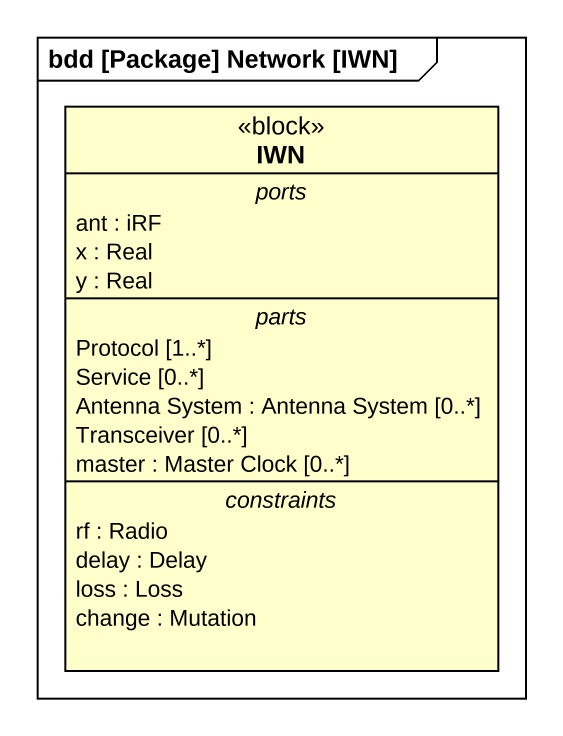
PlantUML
@startuml
mainframe bdd [Package] Network [IWN]
hide circle
hide empty members
class IWN <<block>> {
  -- ports --
  ant : iRF
  x : Real
  y : Real
  -- parts --
  Protocol [1..*]
  Service [0..*]
  Antenna System : Antenna System [0..*]
  Transceiver [0..*]
  master : Master Clock [0..*]
  -- constraints --
  rf : Radio
  delay : Delay
  loss : Loss
  change : Mutation
}
@enduml
